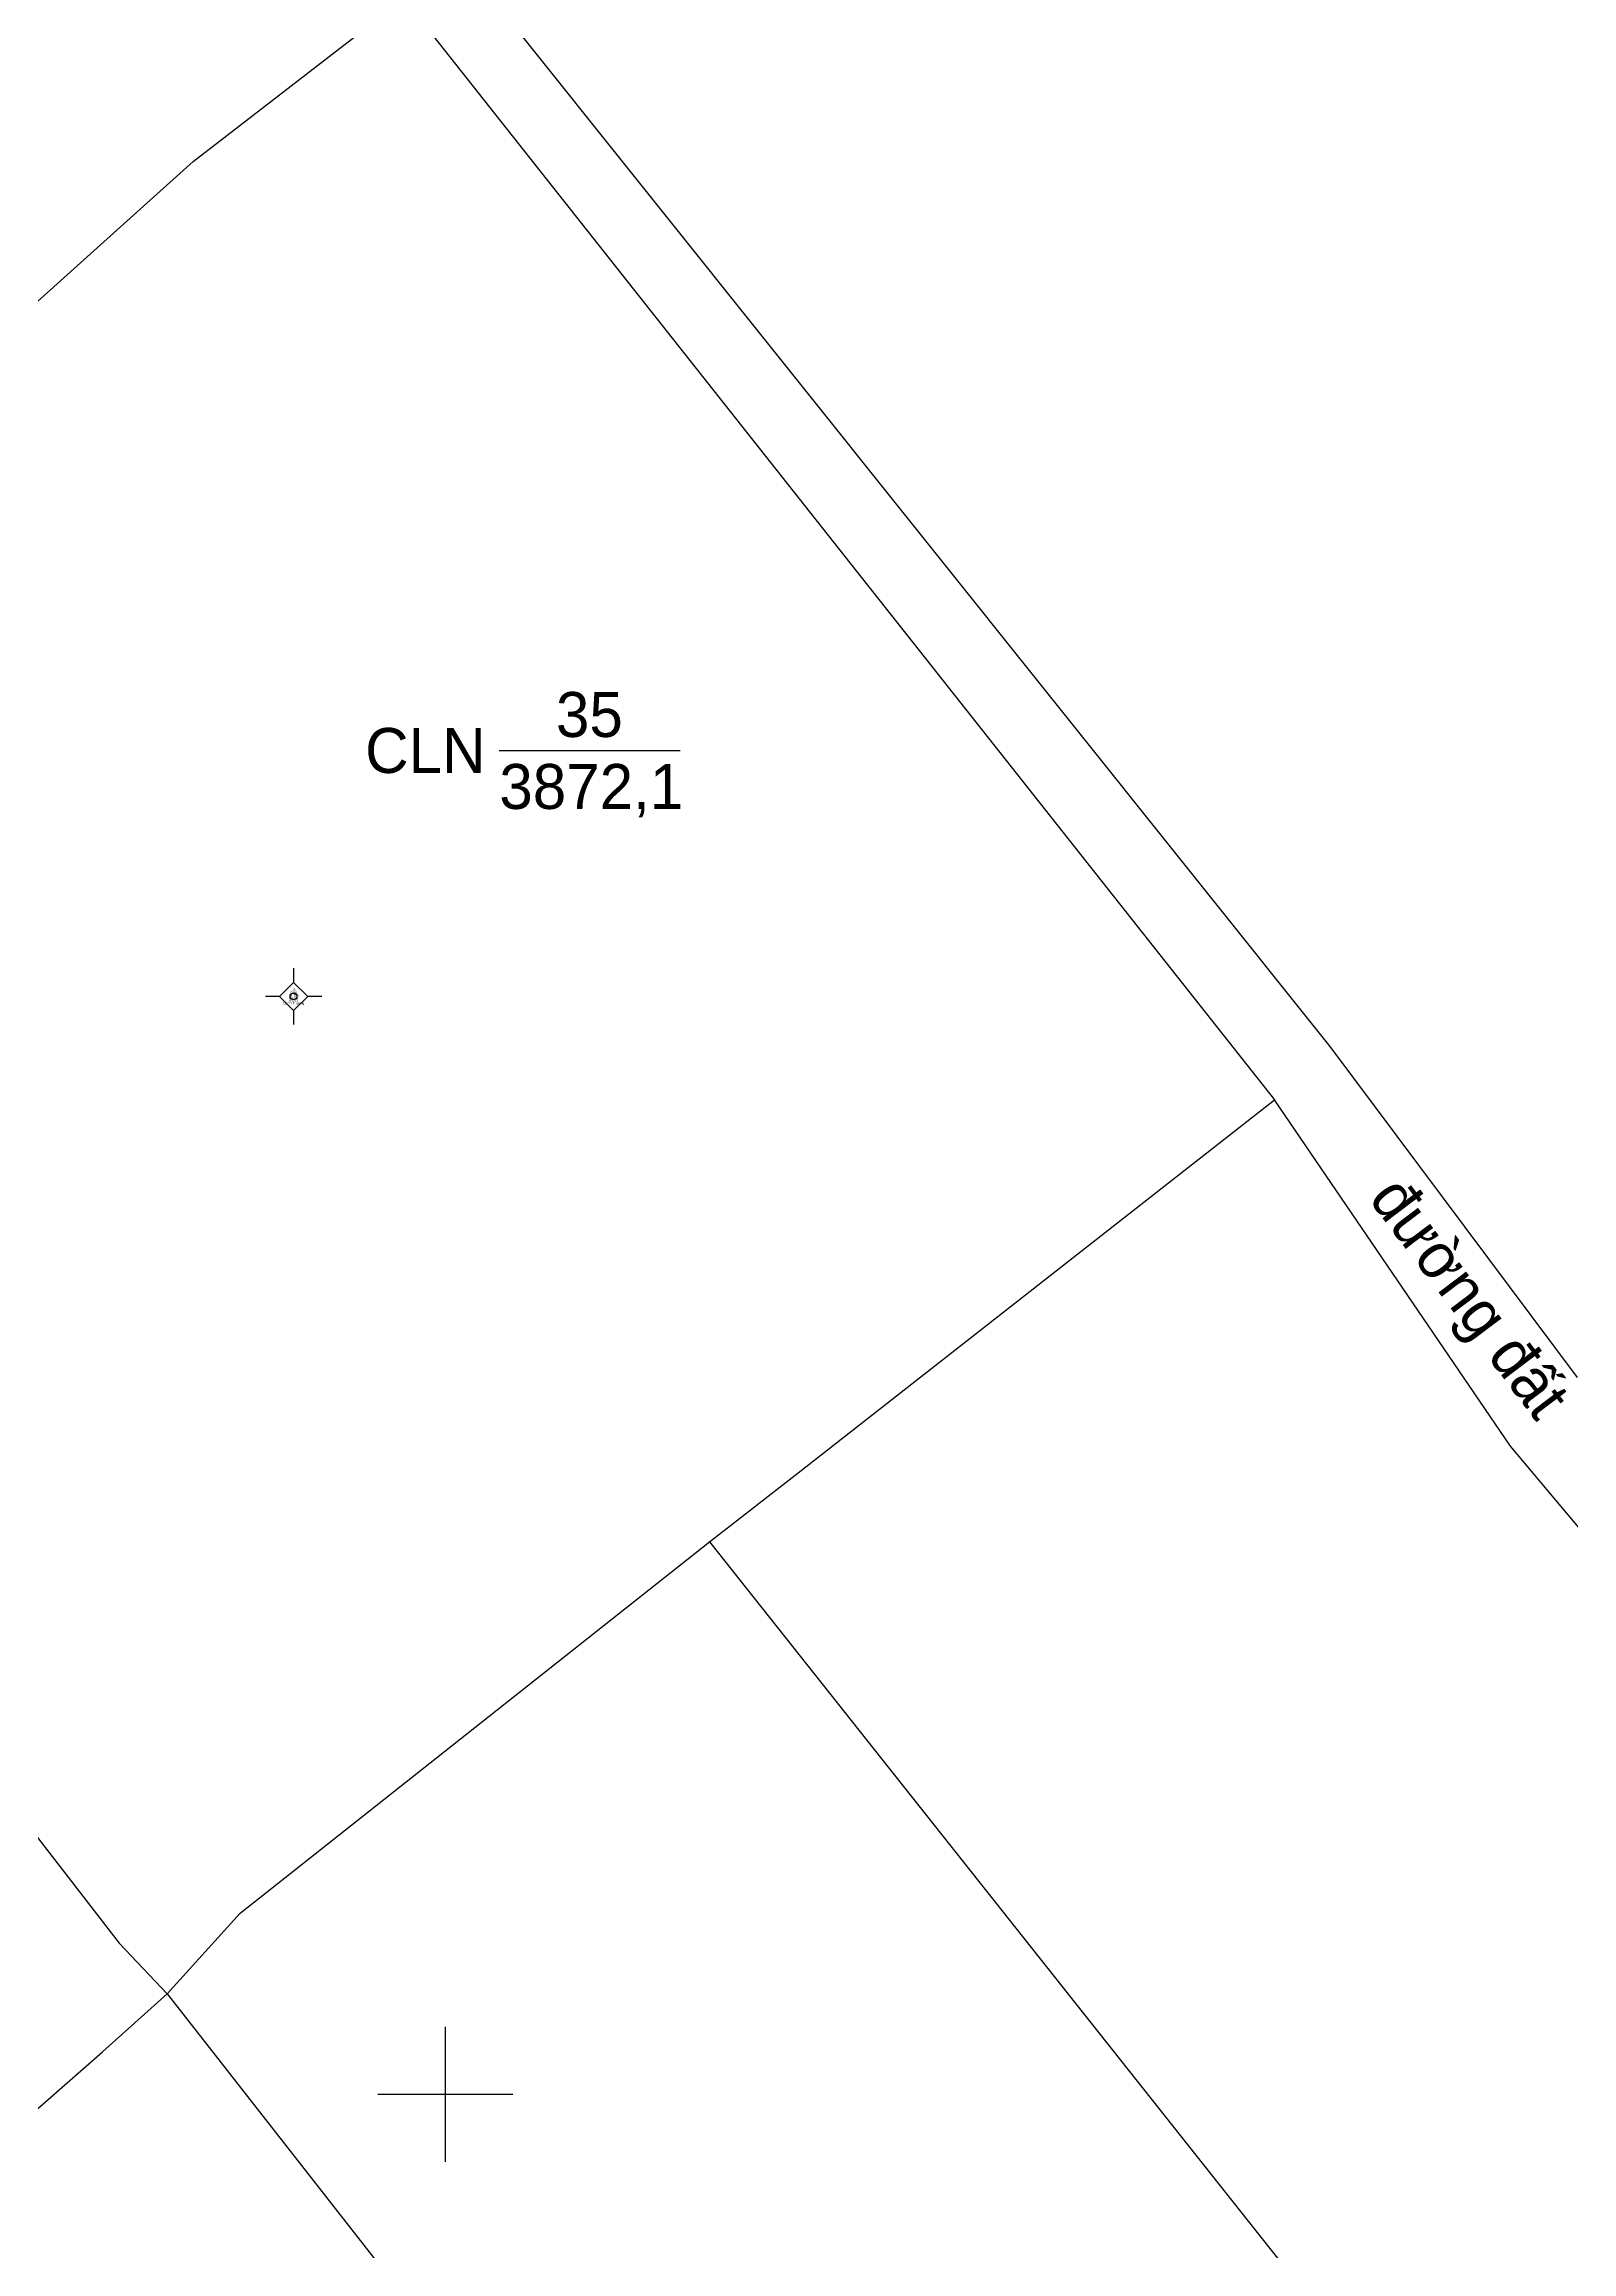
# Model space of a CAD drawing. Extents: x 549390 to 550118, y 1841259 to 1842146.
# Drawn here: x 549682.2 to 549750.1, y 1841593 to 1841691.1 of the extents above; entities that cross this region are included whole.
import ezdxf

# ---------------------------------------------------------------- set-up
doc = ezdxf.new("R2010")
doc.units = 0
for name, color, linetype in [('Level 10', 7, 'Continuous'), ('Level 11', 7, 'Continuous'), ('Level 13', 7, 'Continuous'), ('Level 15', 7, 'Continuous'), ('Level 2', 7, 'Continuous'), ('Level 23', 7, 'Continuous'), ('Level 28', 7, 'Continuous'), ('Level 4', 7, 'Continuous'), ('Level 63', 7, 'Continuous')]:
    doc.layers.add(name, color=color, linetype=linetype)

msp = doc.modelspace()

# ---------------------------------------------------------------- linework, layer by layer
at = {"layer": 'Level 10'}
msp.add_line((549687.63, 1841604.46), (549727.4, 1841553.68), dxfattribs=at)
for points in [[(549650.27, 1841652.26), (549663.13, 1841662.86), (549688.79, 1841685.92), (549698.15, 1841693.16)], [(549650.27, 1841652.26), (549685.49, 1841606.71), (549687.63, 1841604.46)], [(549711.74, 1841624.55), (549715.82, 1841627.72), (549736.87, 1841644.21)], [(549687.63, 1841604.46), (549690.87, 1841608.05), (549711.74, 1841624.55)], [(549711.74, 1841624.55), (549788.6, 1841527.66), (549793.41, 1841523.54)], [(549645.67, 1841567.62), (549651.65, 1841572.36), (549659.4, 1841579.66), (549684.75, 1841601.89), (549687.63, 1841604.46)]]:
    msp.add_lwpolyline(points, dxfattribs=at)
at = {"layer": 'Level 11'}
for p, q in [((549693.252, 1841649.426), (549692.627, 1841648.801)), ((549693.252, 1841650.051), (549693.252, 1841649.426)), ((549693.877, 1841648.801), (549693.252, 1841649.426)), ((549692.627, 1841648.801), (549692.002, 1841648.801)), ((549692.627, 1841648.801), (549693.252, 1841648.176)), ((549693.252, 1841648.176), (549693.877, 1841648.801)), ((549694.502, 1841648.801), (549693.877, 1841648.801)), ((549693.252, 1841648.176), (549693.252, 1841647.551))]:
    msp.add_line(p, q, dxfattribs=at)
msp.add_circle((549693.252, 1841648.801), 0.15, dxfattribs=at)
at = {"layer": 'Level 13'}
msp.add_line((549702.394, 1841659.735), (549710.434, 1841659.735), dxfattribs=at)
at = {"layer": 'Level 23'}
msp.add_line((549698.15, 1841693.16), (549736.87, 1841644.21), dxfattribs=at)
for points in [[(549702.77, 1841692.28), (549739.33, 1841646.58), (549750.33, 1841631.86)], [(549793.41, 1841523.54), (549801.58, 1841532.05), (549815.51, 1841548.1), (549811.68, 1841552.23), (549747.36, 1841628.81), (549736.87, 1841644.21)]]:
    msp.add_lwpolyline(points, dxfattribs=at)
at = {"layer": 'Level 63'}
for points in [[(549700, 1841597), (549700, 1841603)], [(549697, 1841600), (549703, 1841600)]]:
    msp.add_lwpolyline(points, dxfattribs=at)

# ---------------------------------------------------------------- texts
at = {"layer": 'Level 13'}
msp.add_text('35', height=2, dxfattribs=at).set_placement((549704.916, 1841660.335))
at = {"layer": 'Level 15'}
for s, height, p in [('Lê Thị Phương', 0.10002, (549692.798, 1841648.45)), ('Lý Tấn', 0.1, (549693.049, 1841648.81)), ('Khối 1', 0.1, (549693.057, 1841648.69)), ('Khối 1', 0.1, (549693.057, 1841648.57)), ('CLN', 0.1, (549693.11, 1841648.93)), ('35', 0.1, (549693.178, 1841649.05))]:
    msp.add_text(s, height=height, dxfattribs=at).set_placement(p)
at = {"layer": 'Level 2'}
msp.add_text('CLN', height=2, dxfattribs=at).set_placement((549696.432, 1841658.735))
at = {"layer": 'Level 28'}
msp.add_text('đường đất', height=2, rotation=307.0764, dxfattribs=at).set_placement((549741.016, 1841639.805))
at = {"layer": 'Level 4'}
msp.add_text('3872,1', height=2, dxfattribs=at).set_placement((549702.399, 1841657.135))

doc.saveas('drawing.dxf')
